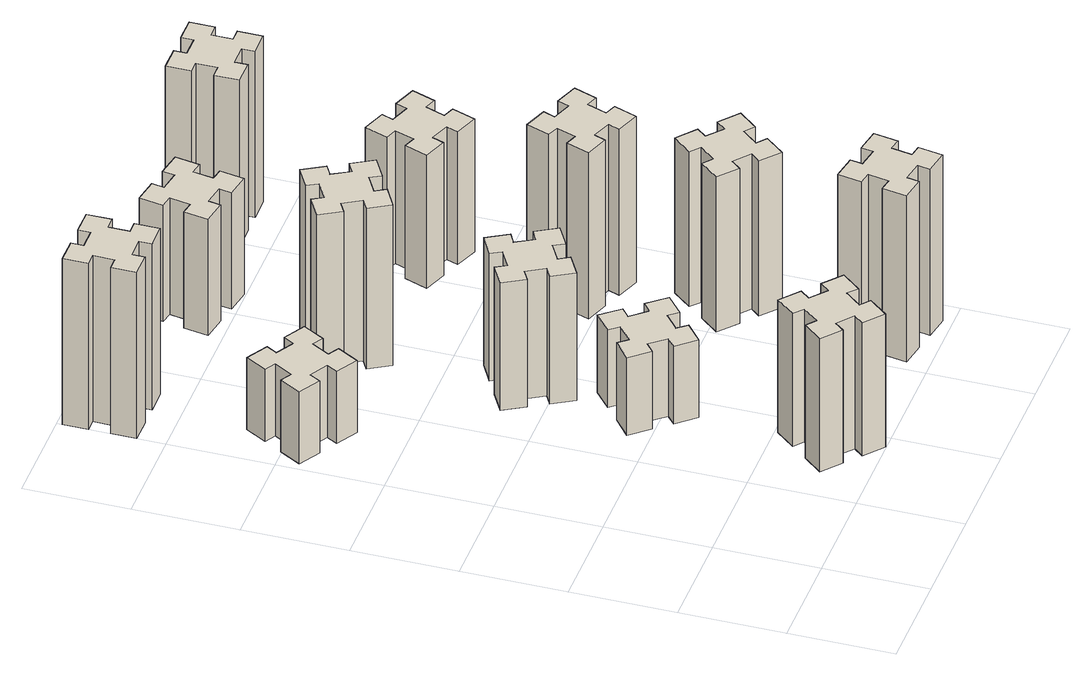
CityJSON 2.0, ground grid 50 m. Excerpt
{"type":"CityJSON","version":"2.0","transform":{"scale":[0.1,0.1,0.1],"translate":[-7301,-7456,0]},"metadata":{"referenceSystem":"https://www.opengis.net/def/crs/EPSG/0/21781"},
"CityObjects":{
"building1":{"type":"Building","attributes":{"class":"1000","function":"1000","usage":"1000","yearOfConstruction":2016,"roofType":"1000","measuredHeight":72,"storeysAboveGround":30,"storeysBelowGround":0},"geometry":[{"type":"Solid","lod":"1","boundaries":[[[[0,1,2,3,4,5,6,7,8,9,10,11,12,13,14,15,16,17,18,19]],[[17,16,20,21]],[[16,15,22,20]],[[15,14,23,22]],[[14,13,24,23]],[[13,12,25,24]],[[12,11,26,25]],[[11,10,27,26]],[[10,9,28,27]],[[9,8,29,28]],[[8,7,30,29]],[[7,6,31,30]],[[6,5,32,31]],[[5,4,33,32]],[[4,3,34,33]],[[3,2,35,34]],[[2,1,36,35]],[[1,0,37,36]],[[0,19,38,37]],[[19,18,39,38]],[[18,17,21,39]],[[24,25,26,27,28,29,30,31,32,33,34,35,36,37,38,39,21,20,22,23]]]]}]},
"building2":{"type":"Building","attributes":{"class":"1000","function":"1000","usage":"1000","yearOfConstruction":2016,"roofType":"1000","measuredHeight":39,"storeysAboveGround":30,"storeysBelowGround":0},"geometry":[{"type":"Solid","lod":"1","boundaries":[[[[40,41,42,43,44,45,46,47,48,49,50,51,52,53,54,55,56,57,58,59]],[[57,56,60,61]],[[56,55,62,60]],[[55,54,63,62]],[[54,53,64,63]],[[53,52,65,64]],[[52,51,66,65]],[[51,50,67,66]],[[50,49,68,67]],[[49,48,69,68]],[[48,47,70,69]],[[47,46,71,70]],[[46,45,72,71]],[[45,44,73,72]],[[44,43,74,73]],[[43,42,75,74]],[[42,41,76,75]],[[41,40,77,76]],[[40,59,78,77]],[[59,58,79,78]],[[58,57,61,79]],[[64,65,66,67,68,69,70,71,72,73,74,75,76,77,78,79,61,60,62,63]]]]}]},
"building3":{"type":"Building","attributes":{"class":"1000","function":"1000","usage":"1000","yearOfConstruction":2016,"roofType":"1000","measuredHeight":90,"storeysAboveGround":30,"storeysBelowGround":0},"geometry":[{"type":"Solid","lod":"1","boundaries":[[[[80,81,82,83,84,85,86,87,88,89,90,91,92,93,94,95,96,97,98,99]],[[97,96,100,101]],[[96,95,102,100]],[[95,94,103,102]],[[94,93,104,103]],[[93,92,105,104]],[[92,91,106,105]],[[91,90,107,106]],[[90,89,108,107]],[[89,88,109,108]],[[88,87,110,109]],[[87,86,111,110]],[[86,85,112,111]],[[85,84,113,112]],[[84,83,114,113]],[[83,82,115,114]],[[82,81,116,115]],[[81,80,117,116]],[[80,99,118,117]],[[99,98,119,118]],[[98,97,101,119]],[[104,105,106,107,108,109,110,111,112,113,114,115,116,117,118,119,101,100,102,103]]]]}]},
"building4":{"type":"Building","attributes":{"class":"1000","function":"1000","usage":"1000","yearOfConstruction":2016,"roofType":"1000","measuredHeight":42,"storeysAboveGround":30,"storeysBelowGround":0},"geometry":[{"type":"Solid","lod":"1","boundaries":[[[[120,121,122,123,124,125,126,127,128,129,130,131,132,133,134,135,136,137,138,139]],[[137,136,140,141]],[[136,135,142,140]],[[135,134,143,142]],[[134,133,144,143]],[[133,132,145,144]],[[132,131,146,145]],[[131,130,147,146]],[[130,129,148,147]],[[129,128,149,148]],[[128,127,150,149]],[[127,126,151,150]],[[126,125,152,151]],[[125,124,153,152]],[[124,123,154,153]],[[123,122,155,154]],[[122,121,156,155]],[[121,120,157,156]],[[120,139,158,157]],[[139,138,159,158]],[[138,137,141,159]],[[144,145,146,147,148,149,150,151,152,153,154,155,156,157,158,159,141,140,142,143]]]]}]},
"building5":{"type":"Building","attributes":{"class":"1000","function":"1000","usage":"1000","yearOfConstruction":2016,"roofType":"1000","measuredHeight":69,"storeysAboveGround":30,"storeysBelowGround":0},"geometry":[{"type":"Solid","lod":"1","boundaries":[[[[160,161,162,163,164,165,166,167,168,169,170,171,172,173,174,175,176,177,178,179]],[[177,176,180,181]],[[176,175,182,180]],[[175,174,183,182]],[[174,173,184,183]],[[173,172,185,184]],[[172,171,186,185]],[[171,170,187,186]],[[170,169,188,187]],[[169,168,189,188]],[[168,167,190,189]],[[167,166,191,190]],[[166,165,192,191]],[[165,164,193,192]],[[164,163,194,193]],[[163,162,195,194]],[[162,161,196,195]],[[161,160,197,196]],[[160,179,198,197]],[[179,178,199,198]],[[178,177,181,199]],[[184,185,186,187,188,189,190,191,192,193,194,195,196,197,198,199,181,180,182,183]]]]}]},
"building6":{"type":"Building","attributes":{"class":"1000","function":"1000","usage":"1000","yearOfConstruction":2016,"roofType":"1000","measuredHeight":87,"storeysAboveGround":30,"storeysBelowGround":0},"geometry":[{"type":"Solid","lod":"1","boundaries":[[[[200,201,202,203,204,205,206,207,208,209,210,211,212,213,214,215,216,217,218,219]],[[217,216,220,221]],[[216,215,222,220]],[[215,214,223,222]],[[214,213,224,223]],[[213,212,225,224]],[[212,211,226,225]],[[211,210,227,226]],[[210,209,228,227]],[[209,208,229,228]],[[208,207,230,229]],[[207,206,231,230]],[[206,205,232,231]],[[205,204,233,232]],[[204,203,234,233]],[[203,202,235,234]],[[202,201,236,235]],[[201,200,237,236]],[[200,219,238,237]],[[219,218,239,238]],[[218,217,221,239]],[[224,225,226,227,228,229,230,231,232,233,234,235,236,237,238,239,221,220,222,223]]]]}]},
"building7":{"type":"Building","attributes":{"class":"1000","function":"1000","usage":"1000","yearOfConstruction":2016,"roofType":"1000","measuredHeight":90,"storeysAboveGround":30,"storeysBelowGround":0},"geometry":[{"type":"Solid","lod":"1","boundaries":[[[[240,241,242,243,244,245,246,247,248,249,250,251,252,253,254,255,256,257,258,259]],[[257,256,260,261]],[[256,255,262,260]],[[255,254,263,262]],[[254,253,264,263]],[[253,252,265,264]],[[252,251,266,265]],[[251,250,267,266]],[[250,249,268,267]],[[249,248,269,268]],[[248,247,270,269]],[[247,246,271,270]],[[246,245,272,271]],[[245,244,273,272]],[[244,243,274,273]],[[243,242,275,274]],[[242,241,276,275]],[[241,240,277,276]],[[240,259,278,277]],[[259,258,279,278]],[[258,257,261,279]],[[264,265,266,267,268,269,270,271,272,273,274,275,276,277,278,279,261,260,262,263]]]]}]},
"building8":{"type":"Building","attributes":{"class":"1000","function":"1000","usage":"1000","yearOfConstruction":2016,"roofType":"1000","measuredHeight":63,"storeysAboveGround":30,"storeysBelowGround":0},"geometry":[{"type":"Solid","lod":"1","boundaries":[[[[280,281,282,283,284,285,286,287,288,289,290,291,292,293,294,295,296,297,298,299]],[[297,296,300,301]],[[296,295,302,300]],[[295,294,303,302]],[[294,293,304,303]],[[293,292,305,304]],[[292,291,306,305]],[[291,290,307,306]],[[290,289,308,307]],[[289,288,309,308]],[[288,287,310,309]],[[287,286,311,310]],[[286,285,312,311]],[[285,284,313,312]],[[284,283,314,313]],[[283,282,315,314]],[[282,281,316,315]],[[281,280,317,316]],[[280,299,318,317]],[[299,298,319,318]],[[298,297,301,319]],[[304,305,306,307,308,309,310,311,312,313,314,315,316,317,318,319,301,300,302,303]]]]}]},
"building9":{"type":"Building","attributes":{"class":"1000","function":"1000","usage":"1000","yearOfConstruction":2016,"roofType":"1000","measuredHeight":84,"storeysAboveGround":30,"storeysBelowGround":0},"geometry":[{"type":"Solid","lod":"1","boundaries":[[[[320,321,322,323,324,325,326,327,328,329,330,331,332,333,334,335,336,337,338,339]],[[337,336,340,341]],[[336,335,342,340]],[[335,334,343,342]],[[334,333,344,343]],[[333,332,345,344]],[[332,331,346,345]],[[331,330,347,346]],[[330,329,348,347]],[[329,328,349,348]],[[328,327,350,349]],[[327,326,351,350]],[[326,325,352,351]],[[325,324,353,352]],[[324,323,354,353]],[[323,322,355,354]],[[322,321,356,355]],[[321,320,357,356]],[[320,339,358,357]],[[339,338,359,358]],[[338,337,341,359]],[[344,345,346,347,348,349,350,351,352,353,354,355,356,357,358,359,341,340,342,343]]]]}]},
"building10":{"type":"Building","attributes":{"class":"1000","function":"1000","usage":"1000","yearOfConstruction":2016,"roofType":"1000","measuredHeight":90,"storeysAboveGround":30,"storeysBelowGround":0},"geometry":[{"type":"Solid","lod":"1","boundaries":[[[[360,361,362,363,364,365,366,367,368,369,370,371,372,373,374,375,376,377,378,379]],[[377,376,380,381]],[[376,375,382,380]],[[375,374,383,382]],[[374,373,384,383]],[[373,372,385,384]],[[372,371,386,385]],[[371,370,387,386]],[[370,369,388,387]],[[369,368,389,388]],[[368,367,390,389]],[[367,366,391,390]],[[366,365,392,391]],[[365,364,393,392]],[[364,363,394,393]],[[363,362,395,394]],[[362,361,396,395]],[[361,360,397,396]],[[360,379,398,397]],[[379,378,399,398]],[[378,377,381,399]],[[384,385,386,387,388,389,390,391,392,393,394,395,396,397,398,399,381,380,382,383]]]]}]},
"building11":{"type":"Building","attributes":{"class":"1000","function":"1000","usage":"1000","yearOfConstruction":2016,"roofType":"1000","measuredHeight":72,"storeysAboveGround":30,"storeysBelowGround":0},"geometry":[{"type":"Solid","lod":"1","boundaries":[[[[400,401,402,403,404,405,406,407,408,409,410,411,412,413,414,415,416,417,418,419]],[[417,416,420,421]],[[416,415,422,420]],[[415,414,423,422]],[[414,413,424,423]],[[413,412,425,424]],[[412,411,426,425]],[[411,410,427,426]],[[410,409,428,427]],[[409,408,429,428]],[[408,407,430,429]],[[407,406,431,430]],[[406,405,432,431]],[[405,404,433,432]],[[404,403,434,433]],[[403,402,435,434]],[[402,401,436,435]],[[401,400,437,436]],[[400,419,438,437]],[[419,418,439,438]],[[418,417,421,439]],[[424,425,426,427,428,429,430,431,432,433,434,435,436,437,438,439,421,420,422,423]]]]}]},
"building12":{"type":"Building","attributes":{"class":"1000","function":"1000","usage":"1000","yearOfConstruction":2016,"roofType":"1000","measuredHeight":90,"storeysAboveGround":30,"storeysBelowGround":0},"geometry":[{"type":"Solid","lod":"1","boundaries":[[[[440,441,442,443,444,445,446,447,448,449,450,451,452,453,454,455,456,457,458,459]],[[457,456,460,461]],[[456,455,462,460]],[[455,454,463,462]],[[454,453,464,463]],[[453,452,465,464]],[[452,451,466,465]],[[451,450,467,466]],[[450,449,468,467]],[[449,448,469,468]],[[448,447,470,469]],[[447,446,471,470]],[[446,445,472,471]],[[445,444,473,472]],[[444,443,474,473]],[[443,442,475,474]],[[442,441,476,475]],[[441,440,477,476]],[[440,459,478,477]],[[459,458,479,478]],[[458,457,461,479]],[[464,465,466,467,468,469,470,471,472,473,474,475,476,477,478,479,461,460,462,463]]]]}]}
},
"vertices":[
[806,193,0],[883,129,0],[844,83,0],[936,6,0],[1013,98,0],[967,136,0],[1032,213,0],[1078,174,0],[1155,266,0],[1063,343,0],[1024,297,0],[948,362,0],[986,408,0],[894,485,0],[817,393,0],[863,354,0],[799,278,0],[753,316,0],[676,224,0],[768,147,0],[799,278,720],[753,316,720],[863,354,720],[817,393,720],[894,485,720],[986,408,720],[948,362,720],[1024,297,720],[1063,343,720],[1155,266,720],[1078,174,720],[1032,213,720],[967,136,720],[1013,98,720],[936,6,720],[844,83,720],[883,129,720],[806,193,720],[768,147,720],[676,224,720],
[346,2367,0],[396,2454,0],[448,2424,0],[508,2528,0],[404,2588,0],[374,2536,0],[287,2586,0],[317,2638,0],[213,2698,0],[153,2594,0],[205,2564,0],[155,2477,0],[103,2507,0],[43,2403,0],[147,2343,0],[177,2395,0],[264,2345,0],[234,2293,0],[338,2233,0],[398,2337,0],[264,2345,390],[234,2293,390],[177,2395,390],[147,2343,390],[43,2403,390],[103,2507,390],[155,2477,390],[205,2564,390],[153,2594,390],[213,2698,390],[317,2638,390],[287,2586,390],[374,2536,390],[404,2588,390],[508,2528,390],[448,2424,390],[396,2454,390],[346,2367,390],[398,2337,390],[338,2233,390],
[285,3255,0],[285,3355,0],[345,3355,0],[345,3475,0],[225,3475,0],[225,3415,0],[125,3415,0],[125,3475,0],[5,3475,0],[5,3355,0],[65,3355,0],[65,3255,0],[5,3255,0],[5,3135,0],[125,3135,0],[125,3195,0],[225,3195,0],[225,3135,0],[345,3135,0],[345,3255,0],[225,3195,900],[225,3135,900],[125,3195,900],[125,3135,900],[5,3135,900],[5,3255,900],[65,3255,900],[65,3355,900],[5,3355,900],[5,3475,900],[125,3475,900],[125,3415,900],[225,3415,900],[225,3475,900],[345,3475,900],[345,3355,900],[285,3355,900],[285,3255,900],[345,3255,900],[345,3135,900],
[883,1202,0],[806,1137,0],[768,1183,0],[676,1106,0],[753,1014,0],[799,1053,0],[863,976,0],[817,938,0],[894,846,0],[986,923,0],[948,969,0],[1024,1033,0],[1063,987,0],[1155,1064,0],[1078,1156,0],[1032,1118,0],[967,1194,0],[1013,1233,0],[936,1325,0],[844,1248,0],[967,1194,420],[1013,1233,420],[1032,1118,420],[1078,1156,420],[1155,1064,420],[1063,987,420],[1024,1033,420],[948,969,420],[986,923,420],[894,846,420],[817,938,420],[863,976,420],[799,1053,420],[753,1014,420],[676,1106,420],[768,1183,420],[806,1137,420],[883,1202,420],[844,1248,420],[936,1325,420],
[795,1614,0],[845,1527,0],[793,1497,0],[853,1393,0],[957,1453,0],[927,1505,0],[1014,1555,0],[1044,1503,0],[1148,1563,0],[1088,1667,0],[1036,1637,0],[986,1724,0],[1038,1754,0],[978,1858,0],[874,1798,0],[904,1746,0],[817,1696,0],[787,1748,0],[683,1688,0],[743,1584,0],[817,1696,690],[787,1748,690],[904,1746,690],[874,1798,690],[978,1858,690],[1038,1754,690],[986,1724,690],[1036,1637,690],[1088,1667,690],[1148,1563,690],[1044,1503,690],[1014,1555,690],[927,1505,690],[957,1453,690],[853,1393,690],[793,1497,690],[845,1527,690],[795,1614,690],[743,1584,690],[683,1688,690],
[927,2345,0],[1014,2395,0],[1044,2343,0],[1148,2403,0],[1088,2507,0],[1036,2477,0],[986,2564,0],[1038,2594,0],[978,2698,0],[874,2638,0],[904,2586,0],[817,2536,0],[787,2588,0],[683,2528,0],[743,2424,0],[795,2454,0],[845,2367,0],[793,2337,0],[853,2233,0],[957,2293,0],[845,2367,870],[793,2337,870],[795,2454,870],[743,2424,870],[683,2528,870],[787,2588,870],[817,2536,870],[904,2586,870],[874,2638,870],[978,2698,870],[1038,2594,870],[986,2564,870],[1036,2477,870],[1088,2507,870],[1148,2403,870],[1044,2343,870],[1014,2395,870],[927,2345,870],[957,2293,870],[853,2233,870],
[1824,345,0],[1725,362,0],[1736,421,0],[1617,442,0],[1597,324,0],[1656,314,0],[1638,215,0],[1579,226,0],[1558,107,0],[1677,87,0],[1687,146,0],[1785,128,0],[1775,69,0],[1893,48,0],[1914,167,0],[1855,177,0],[1872,275,0],[1931,265,0],[1952,383,0],[1834,404,0],[1872,275,900],[1931,265,900],[1855,177,900],[1914,167,900],[1893,48,900],[1775,69,900],[1785,128,900],[1687,146,900],[1677,87,900],[1558,107,900],[1579,226,900],[1638,215,900],[1656,314,900],[1597,324,900],[1617,442,900],[1736,421,900],[1725,362,900],[1824,345,900],[1834,404,900],[1952,383,900],
[916,3274,0],[898,3175,0],[839,3186,0],[818,3067,0],[937,3047,0],[947,3106,0],[1045,3088,0],[1035,3029,0],[1153,3008,0],[1174,3127,0],[1115,3137,0],[1132,3235,0],[1191,3225,0],[1212,3343,0],[1094,3364,0],[1084,3305,0],[985,3322,0],[996,3381,0],[877,3402,0],[857,3284,0],[985,3322,630],[996,3381,630],[1084,3305,630],[1094,3364,630],[1212,3343,630],[1191,3225,630],[1132,3235,630],[1115,3137,630],[1174,3127,630],[1153,3008,630],[1035,3029,630],[1045,3088,630],[947,3106,630],[937,3047,630],[818,3067,630],[839,3186,630],[898,3175,630],[916,3274,630],[857,3284,630],[877,3402,630],
[1807,876,0],[1872,953,0],[1918,914,0],[1995,1006,0],[1903,1083,0],[1864,1037,0],[1788,1102,0],[1826,1148,0],[1734,1225,0],[1657,1133,0],[1703,1094,0],[1639,1018,0],[1593,1056,0],[1516,964,0],[1608,887,0],[1646,933,0],[1723,869,0],[1684,823,0],[1776,746,0],[1853,838,0],[1723,869,840],[1684,823,840],[1646,933,840],[1608,887,840],[1516,964,840],[1593,1056,840],[1639,1018,840],[1703,1094,840],[1657,1133,840],[1734,1225,840],[1826,1148,840],[1788,1102,840],[1864,1037,840],[1903,1083,840],[1995,1006,840],[1918,914,840],[1872,953,840],[1807,876,840],[1853,838,840],[1776,746,840],
[1740,1712,0],[1646,1746,0],[1667,1802,0],[1554,1843,0],[1513,1730,0],[1569,1710,0],[1535,1616,0],[1479,1637,0],[1437,1524,0],[1550,1483,0],[1571,1539,0],[1665,1505,0],[1644,1449,0],[1757,1407,0],[1798,1520,0],[1742,1541,0],[1776,1635,0],[1832,1614,0],[1873,1727,0],[1760,1768,0],[1776,1635,900],[1832,1614,900],[1742,1541,900],[1798,1520,900],[1757,1407,900],[1644,1449,900],[1665,1505,900],[1571,1539,900],[1550,1483,900],[1437,1524,900],[1479,1637,900],[1535,1616,900],[1569,1710,900],[1513,1730,900],[1554,1843,900],[1667,1802,900],[1646,1746,900],[1740,1712,900],[1760,1768,900],[1873,1727,900],
[1740,2452,0],[1646,2486,0],[1667,2542,0],[1554,2583,0],[1513,2470,0],[1569,2450,0],[1535,2356,0],[1479,2377,0],[1437,2264,0],[1550,2223,0],[1571,2279,0],[1665,2245,0],[1644,2189,0],[1757,2147,0],[1798,2260,0],[1742,2281,0],[1776,2375,0],[1832,2354,0],[1873,2467,0],[1760,2508,0],[1776,2375,720],[1832,2354,720],[1742,2281,720],[1798,2260,720],[1757,2147,720],[1644,2189,720],[1665,2245,720],[1571,2279,720],[1550,2223,720],[1437,2264,720],[1479,2377,720],[1535,2356,720],[1569,2450,720],[1513,2470,720],[1554,2583,720],[1667,2542,720],[1646,2486,720],[1740,2452,720],[1760,2508,720],[1873,2467,720],
[1605,3195,0],[1705,3195,0],[1705,3135,0],[1825,3135,0],[1825,3255,0],[1765,3255,0],[1765,3355,0],[1825,3355,0],[1825,3475,0],[1705,3475,0],[1705,3415,0],[1605,3415,0],[1605,3475,0],[1485,3475,0],[1485,3355,0],[1545,3355,0],[1545,3255,0],[1485,3255,0],[1485,3135,0],[1605,3135,0],[1545,3255,900],[1485,3255,900],[1545,3355,900],[1485,3355,900],[1485,3475,900],[1605,3475,900],[1605,3415,900],[1705,3415,900],[1705,3475,900],[1825,3475,900],[1825,3355,900],[1765,3355,900],[1765,3255,900],[1825,3255,900],[1825,3135,900],[1705,3135,900],[1705,3195,900],[1605,3195,900],[1605,3135,900],[1485,3135,900]
]}
